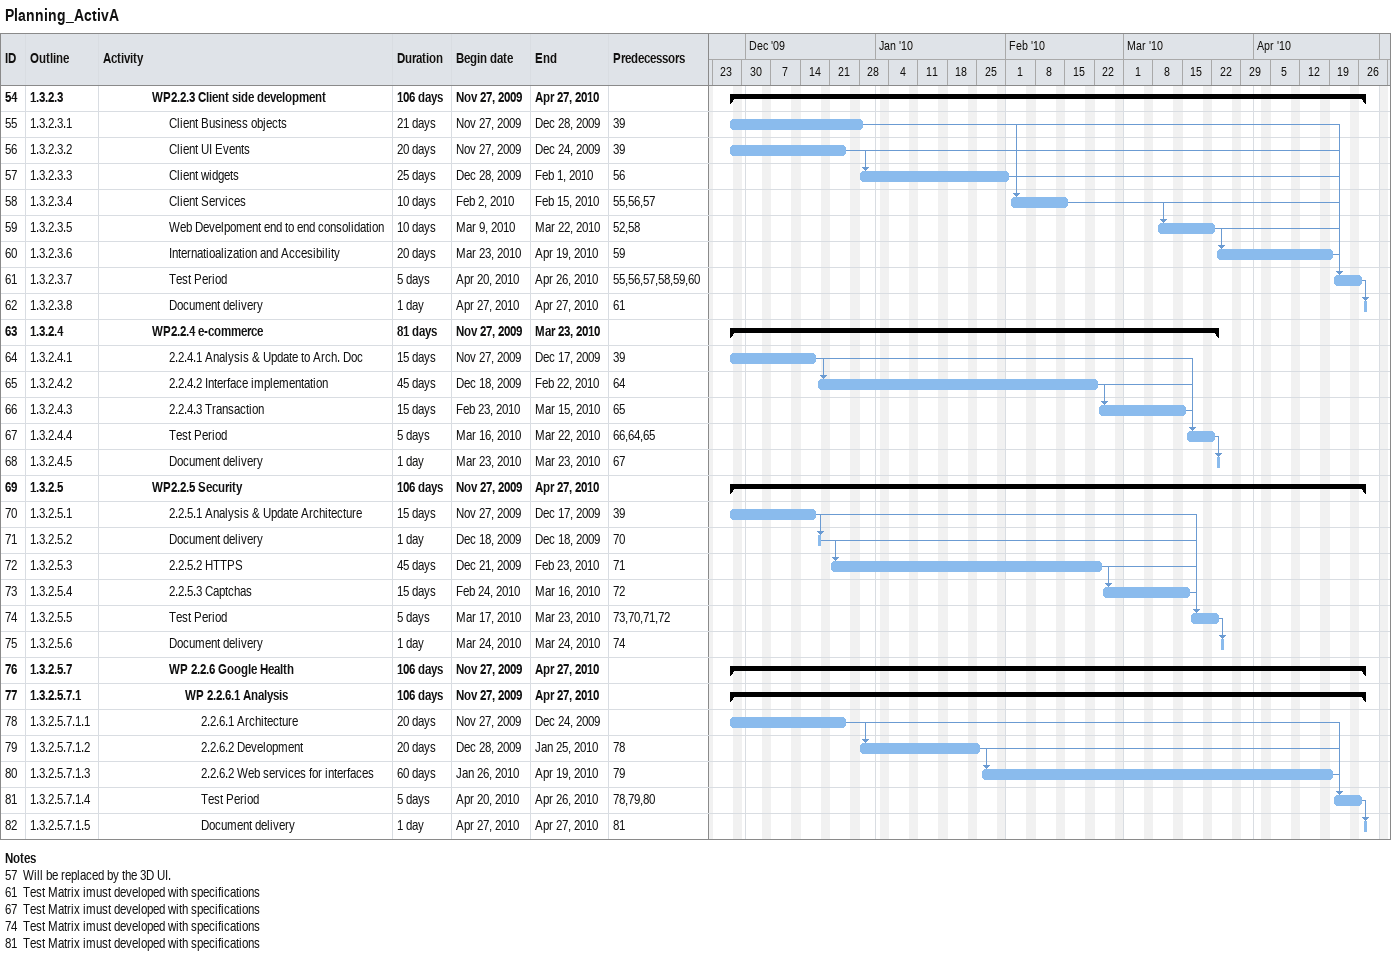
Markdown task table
Planning_ActivA

| ID | WBS | Task | Duration | Start | Finish | Predecessors |
|---|---|---|---|---|---|---|
| 54 | 1.3.2.3 | **WP2.2.3 Client side development** | 106d | 2009-11-27 | 2010-04-27 |  |
| 55 | 1.3.2.3.1 | Client Business objects | 21d | 2009-11-27 | 2009-12-28 | 39 |
| 56 | 1.3.2.3.2 | Client UI Events | 20d | 2009-11-27 | 2009-12-24 | 39 |
| 57 | 1.3.2.3.3 | Client widgets | 25d | 2009-12-28 | 2010-02-01 | 56 |
| 58 | 1.3.2.3.4 | Client Services | 10d | 2010-02-02 | 2010-02-15 | 55, 56, 57 |
| 59 | 1.3.2.3.5 | Web Develpoment end to end consolidation | 10d | 2010-03-09 | 2010-03-22 | 52, 58 |
| 60 | 1.3.2.3.6 | Internatioalization and Accesibility | 20d | 2010-03-23 | 2010-04-19 | 59 |
| 61 | 1.3.2.3.7 | Test Period | 5d | 2010-04-20 | 2010-04-26 | 55, 56, 57, 58, 59, 60 |
| 62 | 1.3.2.3.8 | Document delivery | 1d | 2010-04-27 | 2010-04-27 | 61 |
| 63 | 1.3.2.4 | **WP2.2.4 e-commerce** | 81d | 2009-11-27 | 2010-03-23 |  |
| 64 | 1.3.2.4.1 | 2.2.4.1 Analysis & Update to Arch. Doc | 15d | 2009-11-27 | 2009-12-17 | 39 |
| 65 | 1.3.2.4.2 | 2.2.4.2 Interface implementation | 45d | 2009-12-18 | 2010-02-22 | 64 |
| 66 | 1.3.2.4.3 | 2.2.4.3 Transaction | 15d | 2010-02-23 | 2010-03-15 | 65 |
| 67 | 1.3.2.4.4 | Test Period | 5d | 2010-03-16 | 2010-03-22 | 66, 64, 65 |
| 68 | 1.3.2.4.5 | Document delivery | 1d | 2010-03-23 | 2010-03-23 | 67 |
| 69 | 1.3.2.5 | **WP2.2.5 Security** | 106d | 2009-11-27 | 2010-04-27 |  |
| 70 | 1.3.2.5.1 | 2.2.5.1 Analysis & Update Architecture | 15d | 2009-11-27 | 2009-12-17 | 39 |
| 71 | 1.3.2.5.2 | Document delivery | 1d | 2009-12-18 | 2009-12-18 | 70 |
| 72 | 1.3.2.5.3 | 2.2.5.2 HTTPS | 45d | 2009-12-21 | 2010-02-23 | 71 |
| 73 | 1.3.2.5.4 | 2.2.5.3 Captchas | 15d | 2010-02-24 | 2010-03-16 | 72 |
| 74 | 1.3.2.5.5 | Test Period | 5d | 2010-03-17 | 2010-03-23 | 73, 70, 71, 72 |
| 75 | 1.3.2.5.6 | Document delivery | 1d | 2010-03-24 | 2010-03-24 | 74 |
| 76 | 1.3.2.5.7 | **WP 2.2.6 Google Health** | 106d | 2009-11-27 | 2010-04-27 |  |
| 77 | 1.3.2.5.7.1 | **WP 2.2.6.1 Analysis** | 106d | 2009-11-27 | 2010-04-27 |  |
| 78 | 1.3.2.5.7.1.1 | 2.2.6.1 Architecture | 20d | 2009-11-27 | 2009-12-24 |  |
| 79 | 1.3.2.5.7.1.2 | 2.2.6.2 Development | 20d | 2009-12-28 | 2010-01-25 | 78 |
| 80 | 1.3.2.5.7.1.3 | 2.2.6.2 Web services for interfaces | 60d | 2010-01-26 | 2010-04-19 | 79 |
| 81 | 1.3.2.5.7.1.4 | Test Period | 5d | 2010-04-20 | 2010-04-26 | 78, 79, 80 |
| 82 | 1.3.2.5.7.1.5 | Document delivery | 1d | 2010-04-27 | 2010-04-27 | 81 |

Notes
- 57: Will be replaced by the 3D UI.
- 61: Test Matrix imust developed with specifications
- 67: Test Matrix imust developed with specifications
- 74: Test Matrix imust developed with specifications
- 81: Test Matrix imust developed with specifications
